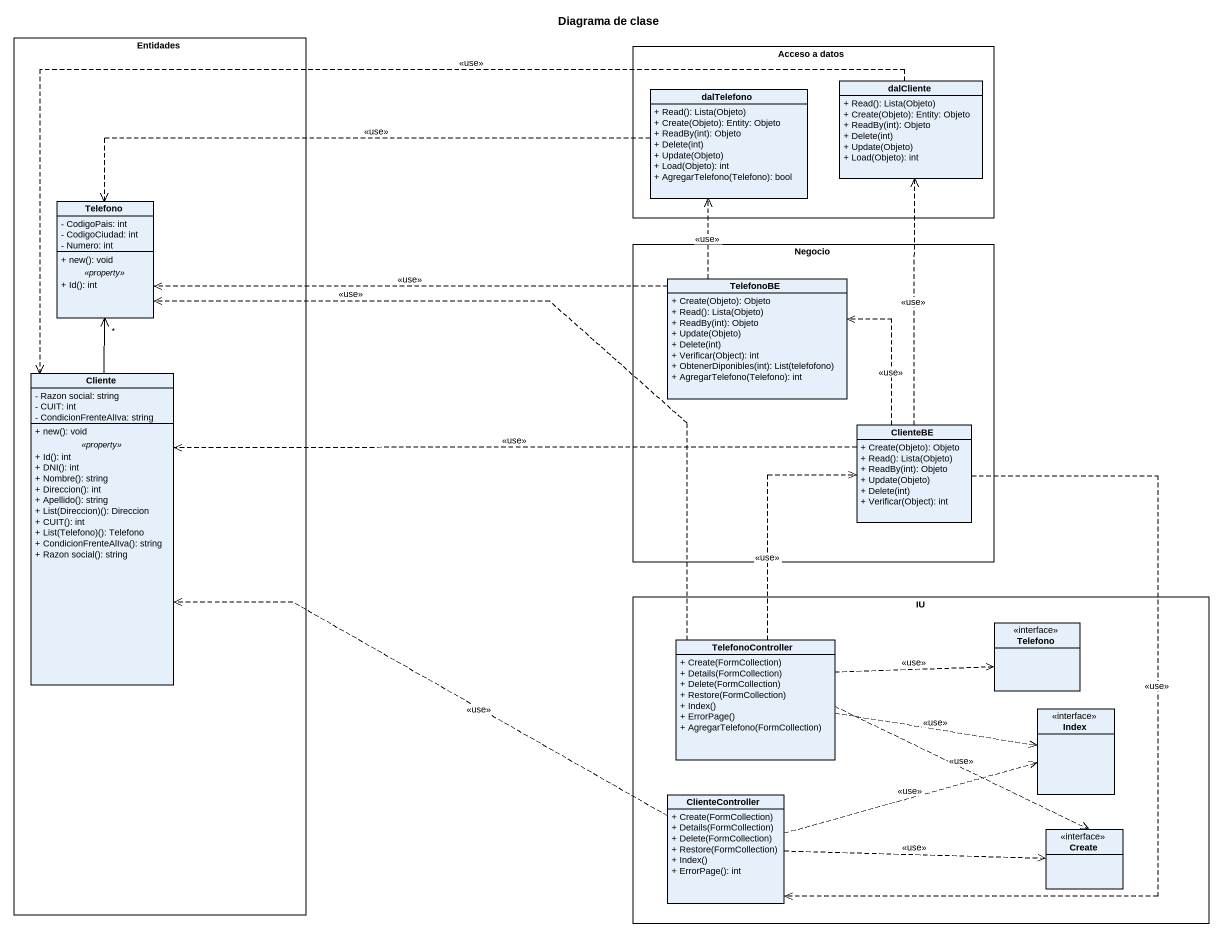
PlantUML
@startuml
title Diagrama de clase
hide circle
hide empty members
skinparam classAttributeIconSize 0
rectangle Entidades {
  class Telefono {
    - CodigoPais: int
    - CodigoCiudad: int
    - Numero: int
    --
    + new(): void
    .. <<property>> ..
    + Id(): int
  }
  class Cliente {
    - Razon social: string
    - CUIT: int
    - CondicionFrenteAlIva: string
    --
    + new(): void
    .. <<property>> ..
    + Id(): int
    + DNI(): int
    + Nombre(): string
    + Direccion(): int
    + Apellido(): string
    + List(Direccion)(): Direccion
    + CUIT(): int
    + List(Telefono)(): Telefono
    + CondicionFrenteAlIva(): string
    + Razon social(): string
  }
}
rectangle "Acceso a datos" as Acceso_a_datos {
  class dalTelefono {
    + Read(): Lista(Objeto)
    + Create(Objeto): Entity: Objeto
    + ReadBy(int): Objeto
    + Delete(int)
    + Update(Objeto)
    + Load(Objeto): int
    + AgregarTelefono(Telefono): bool
  }
  class dalCliente {
    + Read(): Lista(Objeto)
    + Create(Objeto): Entity: Objeto
    + ReadBy(int): Objeto
    + Delete(int)
    + Update(Objeto)
    + Load(Objeto): int
  }
}
rectangle Negocio {
  class TelefonoBE {
    + Create(Objeto): Objeto
    + Read(): Lista(Objeto)
    + ReadBy(int): Objeto
    + Update(Objeto)
    + Delete(int)
    + Verificar(Object): int
    + ObtenerDiponibles(int): List(telefofono)
    + AgregarTelefono(Telefono): int
  }
  class ClienteBE {
    + Create(Objeto): Objeto
    + Read(): Lista(Objeto)
    + ReadBy(int): Objeto
    + Update(Objeto)
    + Delete(int)
    + Verificar(Object): int
  }
}
rectangle IU {
  class TelefonoController {
    + Create(FormCollection)
    + Details(FormCollection)
    + Delete(FormCollection)
    + Restore(FormCollection)
    + Index()
    + ErrorPage()
    + AgregarTelefono(FormCollection)
  }
  class "Telefono" as Telefono_2 <<interface>>
  class Index <<interface>>
  class ClienteController {
    + Create(FormCollection)
    + Details(FormCollection)
    + Delete(FormCollection)
    + Restore(FormCollection)
    + Index()
    + ErrorPage(): int
  }
  class "Create" as Create_ <<interface>>
}
dalTelefono .left.> Telefono : <<use>>
dalCliente .left.> Cliente : <<use>>
TelefonoBE .up.> dalTelefono : <<use>>
TelefonoBE .left.> Telefono : <<use>>
Cliente -up-> "*" Telefono
ClienteBE .up.> dalCliente : <<use>>
ClienteBE .up.> TelefonoBE : <<use>>
ClienteBE .left.> Cliente : <<use>>
ClienteBE ..> ClienteController : <<use>>
TelefonoController .up.> Telefono : <<use>>
TelefonoController .up.> ClienteBE : <<use>>
TelefonoController .right.> Telefono_2 : <<use>>
TelefonoController .right.> Index : <<use>>
TelefonoController .right.> Create_ : <<use>>
ClienteController .left.> Cliente : <<use>>
ClienteController .right.> Index : <<use>>
ClienteController .right.> Create_ : <<use>>
@enduml
